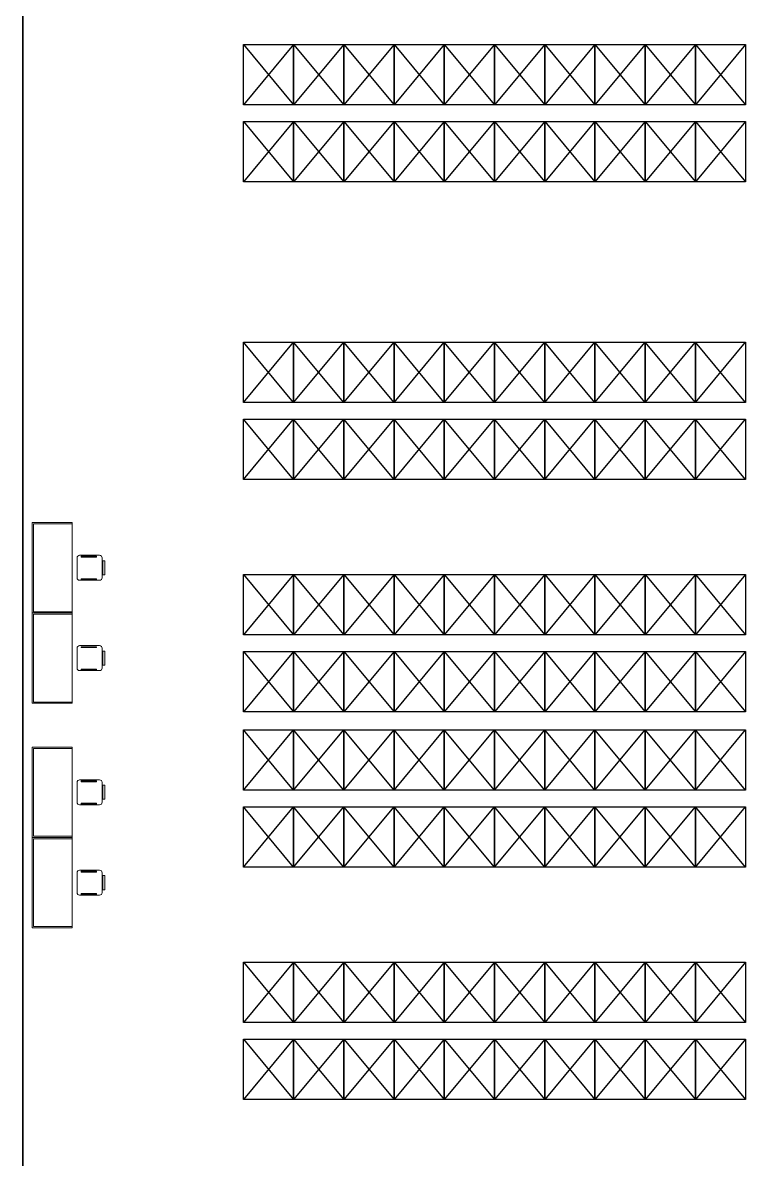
# Model space of a CAD drawing. Header units: millimetres. Extents: x 161 to 540, y 104 to 460.
# Drawn here: x 202.8 to 217.47, y 371.38 to 394.02 of the extents above; entities that cross this region are included whole.
import ezdxf

# ---------------------------------------------------------------- set-up
doc = ezdxf.new("R2010")
doc.units = ezdxf.units.MM
doc.layers.add('000 ALE MOBILIARIO', color=8, linetype='Continuous', lineweight=0, true_color=0x808080)
doc.layers.add('Armado HU', color=7, linetype='Continuous', lineweight=0)

# ---------------------------------------------------------------- blocks, each defined once
blk = doc.blocks.new('MESA DE TRABAJO')
for points in [[(1.8, 0.8), (0, 0.8), (0, 0), (1.8, 0), (1.8, 0.8)], [(0, 0), (0.025, 0), (0.025, 0.775), (1.775, 0.775), (1.775, 0), (1.8, 0)]]:
    blk.add_lwpolyline(points)
blk = doc.blocks.new('IRI-OCASA-Layout R 9$1$OCA_SILLA-13')
for p, q in [((0.1049, 0.4983), (0.5023, 0.4983)), ((0.0549, 0.05), (0.0549, 0.4483)), ((0.5523, 0.4483), (0.5523, 0.05)), ((0.5023, 0), (0.1049, 0))]:
    blk.add_line(p, q)
for points in [[(0.1654, 0.4663), (0.1654, 0.4876), (0.4749, 0.4876), (0.4749, 0.4663)], [(0, 0.1087), (0, 0.3889), (0.0427, 0.3889), (0.0427, 0.1087)], [(0.1681, 0.0207), (0.1681, 0.0394), (0.4749, 0.0394), (0.4749, 0.0207)]]:
    blk.add_lwpolyline(points, close=True)
for centre, start, end in [((0.1049, 0.4483), 90, 180), ((0.5023, 0.4483), 0, 90), ((0.1049, 0.05), 180, 270), ((0.5023, 0.05), 270, 0)]:
    blk.add_arc(centre, 0.05, start, end)

msp = doc.modelspace()

# ---------------------------------------------------------------- linework, layer by layer
msp.add_line((202.799, 415.069), (202.799, 355.854))
msp.add_lwpolyline([(232.126, 355.854), (202.799, 355.854), (202.799, 415.069), (248.936, 415.069), (248.936, 355.854)])
at = {"layer": 'Armado HU', "color": 5, "linetype": 'Continuous', "lineweight": -3}
for p, q in [((208.195, 393.586), (207.194, 392.384)), ((207.194, 393.586), (208.195, 392.384)), ((209.195, 393.586), (208.195, 392.384)), ((208.195, 393.586), (209.195, 392.384)), ((210.196, 393.586), (209.195, 392.384)), ((209.195, 393.586), (210.196, 392.384)), ((211.196, 393.586), (210.196, 392.384)), ((210.196, 393.586), (211.196, 392.384)), ((212.197, 393.586), (211.196, 392.384)), ((211.196, 393.586), (212.197, 392.384)), ((213.197, 393.586), (212.197, 392.384)), ((212.197, 393.586), (213.197, 392.384)), ((214.198, 393.586), (213.197, 392.384)), ((213.197, 393.586), (214.198, 392.384)), ((215.198, 393.586), (214.198, 392.384)), ((214.198, 393.586), (215.198, 392.384)), ((216.199, 393.586), (215.198, 392.384)), ((215.198, 393.586), (216.199, 392.384)), ((217.199, 393.586), (216.199, 392.384)), ((216.199, 393.586), (217.199, 392.384)), ((207.194, 384.926), (208.195, 386.128)), ((208.195, 384.926), (207.194, 386.128)), ((208.195, 384.926), (209.195, 386.128)), ((209.195, 384.926), (208.195, 386.128)), ((209.195, 384.926), (210.196, 386.128)), ((210.196, 384.926), (209.195, 386.128)), ((210.196, 384.926), (211.196, 386.128)), ((211.196, 384.926), (210.196, 386.128)), ((211.196, 384.926), (212.197, 386.128)), ((212.197, 384.926), (211.196, 386.128)), ((212.197, 384.926), (213.197, 386.128)), ((213.197, 384.926), (212.197, 386.128)), ((213.197, 384.926), (214.198, 386.128)), ((214.198, 384.926), (213.197, 386.128)), ((214.198, 384.926), (215.198, 386.128)), ((215.198, 384.926), (214.198, 386.128)), ((215.198, 384.926), (216.199, 386.128)), ((216.199, 384.926), (215.198, 386.128)), ((216.199, 384.926), (217.199, 386.128)), ((217.199, 384.926), (216.199, 386.128)), ((208.195, 383.031), (207.194, 381.829)), ((207.194, 383.031), (208.195, 381.829)), ((209.195, 383.031), (208.195, 381.829)), ((208.195, 383.031), (209.195, 381.829)), ((210.196, 383.031), (209.195, 381.829)), ((209.195, 383.031), (210.196, 381.829)), ((211.196, 383.031), (210.196, 381.829)), ((210.196, 383.031), (211.196, 381.829)), ((212.197, 383.031), (211.196, 381.829)), ((211.196, 383.031), (212.197, 381.829)), ((213.197, 383.031), (212.197, 381.829)), ((212.197, 383.031), (213.197, 381.829)), ((214.198, 383.031), (213.197, 381.829)), ((213.197, 383.031), (214.198, 381.829)), ((215.198, 383.031), (214.198, 381.829)), ((214.198, 383.031), (215.198, 381.829)), ((216.199, 383.031), (215.198, 381.829)), ((215.198, 383.031), (216.199, 381.829)), ((217.199, 383.031), (216.199, 381.829)), ((216.199, 383.031), (217.199, 381.829)), ((207.194, 377.2), (208.195, 378.403)), ((208.195, 377.2), (207.194, 378.403)), ((208.195, 377.2), (209.195, 378.403)), ((209.195, 377.2), (208.195, 378.403)), ((209.195, 377.2), (210.196, 378.403)), ((210.196, 377.2), (209.195, 378.403)), ((210.196, 377.2), (211.196, 378.403)), ((211.196, 377.2), (210.196, 378.403)), ((211.196, 377.2), (212.197, 378.403)), ((212.197, 377.2), (211.196, 378.403)), ((212.197, 377.2), (213.197, 378.403)), ((213.197, 377.2), (212.197, 378.403)), ((213.197, 377.2), (214.198, 378.403)), ((214.198, 377.2), (213.197, 378.403)), ((214.198, 377.2), (215.198, 378.403)), ((215.198, 377.2), (214.198, 378.403)), ((215.198, 377.2), (216.199, 378.403)), ((216.199, 377.2), (215.198, 378.403)), ((216.199, 377.2), (217.199, 378.403)), ((217.199, 377.2), (216.199, 378.403)), ((208.195, 375.306), (207.194, 374.104)), ((207.194, 375.306), (208.195, 374.104)), ((209.195, 375.306), (208.195, 374.104)), ((208.195, 375.306), (209.195, 374.104)), ((210.196, 375.306), (209.195, 374.104)), ((209.195, 375.306), (210.196, 374.104)), ((211.196, 375.306), (210.196, 374.104)), ((210.196, 375.306), (211.196, 374.104)), ((212.197, 375.306), (211.196, 374.104)), ((211.196, 375.306), (212.197, 374.104)), ((213.197, 375.306), (212.197, 374.104)), ((212.197, 375.306), (213.197, 374.104)), ((214.198, 375.306), (213.197, 374.104)), ((213.197, 375.306), (214.198, 374.104)), ((215.198, 375.306), (214.198, 374.104)), ((214.198, 375.306), (215.198, 374.104)), ((216.199, 375.306), (215.198, 374.104)), ((215.198, 375.306), (216.199, 374.104)), ((217.199, 375.306), (216.199, 374.104)), ((216.199, 375.306), (217.199, 374.104))]:
    msp.add_line(p, q, dxfattribs=at)
at = {"layer": 'Armado HU', "color": 253, "linetype": 'Continuous', "lineweight": -3, "true_color": 0xa0a0a4}
for p, q in [((208.195, 392.054), (207.194, 390.852)), ((207.194, 392.054), (208.195, 390.852)), ((209.195, 392.054), (208.195, 390.852)), ((208.195, 392.054), (209.195, 390.852)), ((210.196, 392.054), (209.195, 390.852)), ((209.195, 392.054), (210.196, 390.852)), ((211.196, 392.054), (210.196, 390.852)), ((210.196, 392.054), (211.196, 390.852)), ((212.197, 392.054), (211.196, 390.852)), ((211.196, 392.054), (212.197, 390.852)), ((213.197, 392.054), (212.197, 390.852)), ((212.197, 392.054), (213.197, 390.852)), ((214.198, 392.054), (213.197, 390.852)), ((213.197, 392.054), (214.198, 390.852)), ((215.198, 392.054), (214.198, 390.852)), ((214.198, 392.054), (215.198, 390.852)), ((216.199, 392.054), (215.198, 390.852)), ((215.198, 392.054), (216.199, 390.852)), ((217.199, 392.054), (216.199, 390.852)), ((216.199, 392.054), (217.199, 390.852)), ((207.194, 386.457), (208.195, 387.66)), ((208.195, 386.457), (207.194, 387.66)), ((208.195, 386.457), (209.195, 387.66)), ((209.195, 386.457), (208.195, 387.66)), ((209.195, 386.457), (210.196, 387.66)), ((210.196, 386.457), (209.195, 387.66)), ((210.196, 386.457), (211.196, 387.66)), ((211.196, 386.457), (210.196, 387.66)), ((211.196, 386.457), (212.197, 387.66)), ((212.197, 386.457), (211.196, 387.66)), ((212.197, 386.457), (213.197, 387.66)), ((213.197, 386.457), (212.197, 387.66)), ((213.197, 386.457), (214.198, 387.66)), ((214.198, 386.457), (213.197, 387.66)), ((214.198, 386.457), (215.198, 387.66)), ((215.198, 386.457), (214.198, 387.66)), ((215.198, 386.457), (216.199, 387.66)), ((216.199, 386.457), (215.198, 387.66)), ((216.199, 386.457), (217.199, 387.66)), ((217.199, 386.457), (216.199, 387.66)), ((208.195, 381.499), (207.194, 380.297)), ((207.194, 381.499), (208.195, 380.297)), ((209.195, 381.499), (208.195, 380.297)), ((208.195, 381.499), (209.195, 380.297)), ((210.196, 381.499), (209.195, 380.297)), ((209.195, 381.499), (210.196, 380.297)), ((211.196, 381.499), (210.196, 380.297)), ((210.196, 381.499), (211.196, 380.297)), ((212.197, 381.499), (211.196, 380.297)), ((211.196, 381.499), (212.197, 380.297)), ((213.197, 381.499), (212.197, 380.297)), ((212.197, 381.499), (213.197, 380.297)), ((214.198, 381.499), (213.197, 380.297)), ((213.197, 381.499), (214.198, 380.297)), ((215.198, 381.499), (214.198, 380.297)), ((214.198, 381.499), (215.198, 380.297)), ((216.199, 381.499), (215.198, 380.297)), ((215.198, 381.499), (216.199, 380.297)), ((217.199, 381.499), (216.199, 380.297)), ((216.199, 381.499), (217.199, 380.297)), ((207.194, 378.732), (208.195, 379.935)), ((208.195, 378.732), (207.194, 379.935)), ((208.195, 378.732), (209.195, 379.935)), ((209.195, 378.732), (208.195, 379.935)), ((209.195, 378.732), (210.196, 379.935)), ((210.196, 378.732), (209.195, 379.935)), ((210.196, 378.732), (211.196, 379.935)), ((211.196, 378.732), (210.196, 379.935)), ((211.196, 378.732), (212.197, 379.935)), ((212.197, 378.732), (211.196, 379.935)), ((212.197, 378.732), (213.197, 379.935)), ((213.197, 378.732), (212.197, 379.935)), ((213.197, 378.732), (214.198, 379.935)), ((214.198, 378.732), (213.197, 379.935)), ((214.198, 378.732), (215.198, 379.935)), ((215.198, 378.732), (214.198, 379.935)), ((215.198, 378.732), (216.199, 379.935)), ((216.199, 378.732), (215.198, 379.935)), ((216.199, 378.732), (217.199, 379.935)), ((217.199, 378.732), (216.199, 379.935)), ((208.195, 373.774), (207.194, 372.572)), ((207.194, 373.774), (208.195, 372.572)), ((209.195, 373.774), (208.195, 372.572)), ((208.195, 373.774), (209.195, 372.572)), ((210.196, 373.774), (209.195, 372.572)), ((209.195, 373.774), (210.196, 372.572)), ((211.196, 373.774), (210.196, 372.572)), ((210.196, 373.774), (211.196, 372.572)), ((212.197, 373.774), (211.196, 372.572)), ((211.196, 373.774), (212.197, 372.572)), ((213.197, 373.774), (212.197, 372.572)), ((212.197, 373.774), (213.197, 372.572)), ((214.198, 373.774), (213.197, 372.572)), ((213.197, 373.774), (214.198, 372.572)), ((215.198, 373.774), (214.198, 372.572)), ((214.198, 373.774), (215.198, 372.572)), ((216.199, 373.774), (215.198, 372.572)), ((215.198, 373.774), (216.199, 372.572)), ((217.199, 373.774), (216.199, 372.572)), ((216.199, 373.774), (217.199, 372.572))]:
    msp.add_line(p, q, dxfattribs=at)
at = {"layer": 'Armado HU', "color": 5, "linetype": 'Continuous', "lineweight": -3}
for points in [[(207.194, 393.586), (208.195, 393.586), (208.195, 392.384), (207.194, 392.384)], [(208.195, 393.586), (209.195, 393.586), (209.195, 392.384), (208.195, 392.384)], [(209.195, 393.586), (210.196, 393.586), (210.196, 392.384), (209.195, 392.384)], [(210.196, 393.586), (211.196, 393.586), (211.196, 392.384), (210.196, 392.384)], [(211.196, 393.586), (212.197, 393.586), (212.197, 392.384), (211.196, 392.384)], [(212.197, 393.586), (213.197, 393.586), (213.197, 392.384), (212.197, 392.384)], [(213.197, 393.586), (214.198, 393.586), (214.198, 392.384), (213.197, 392.384)], [(214.198, 393.586), (215.198, 393.586), (215.198, 392.384), (214.198, 392.384)], [(215.198, 393.586), (216.199, 393.586), (216.199, 392.384), (215.198, 392.384)], [(216.199, 393.586), (217.199, 393.586), (217.199, 392.384), (216.199, 392.384)], [(208.195, 384.926), (207.194, 384.926), (207.194, 386.128), (208.195, 386.128)], [(209.195, 384.926), (208.195, 384.926), (208.195, 386.128), (209.195, 386.128)], [(210.196, 384.926), (209.195, 384.926), (209.195, 386.128), (210.196, 386.128)], [(211.196, 384.926), (210.196, 384.926), (210.196, 386.128), (211.196, 386.128)], [(212.197, 384.926), (211.196, 384.926), (211.196, 386.128), (212.197, 386.128)], [(213.197, 384.926), (212.197, 384.926), (212.197, 386.128), (213.197, 386.128)], [(214.198, 384.926), (213.197, 384.926), (213.197, 386.128), (214.198, 386.128)], [(215.198, 384.926), (214.198, 384.926), (214.198, 386.128), (215.198, 386.128)], [(216.199, 384.926), (215.198, 384.926), (215.198, 386.128), (216.199, 386.128)], [(217.199, 384.926), (216.199, 384.926), (216.199, 386.128), (217.199, 386.128)], [(207.194, 383.031), (208.195, 383.031), (208.195, 381.829), (207.194, 381.829)], [(208.195, 383.031), (209.195, 383.031), (209.195, 381.829), (208.195, 381.829)], [(209.195, 383.031), (210.196, 383.031), (210.196, 381.829), (209.195, 381.829)], [(210.196, 383.031), (211.196, 383.031), (211.196, 381.829), (210.196, 381.829)], [(211.196, 383.031), (212.197, 383.031), (212.197, 381.829), (211.196, 381.829)], [(212.197, 383.031), (213.197, 383.031), (213.197, 381.829), (212.197, 381.829)], [(213.197, 383.031), (214.198, 383.031), (214.198, 381.829), (213.197, 381.829)], [(214.198, 383.031), (215.198, 383.031), (215.198, 381.829), (214.198, 381.829)], [(215.198, 383.031), (216.199, 383.031), (216.199, 381.829), (215.198, 381.829)], [(216.199, 383.031), (217.199, 383.031), (217.199, 381.829), (216.199, 381.829)], [(208.195, 377.2), (207.194, 377.2), (207.194, 378.403), (208.195, 378.403)], [(209.195, 377.2), (208.195, 377.2), (208.195, 378.403), (209.195, 378.403)], [(210.196, 377.2), (209.195, 377.2), (209.195, 378.403), (210.196, 378.403)], [(211.196, 377.2), (210.196, 377.2), (210.196, 378.403), (211.196, 378.403)], [(212.197, 377.2), (211.196, 377.2), (211.196, 378.403), (212.197, 378.403)], [(213.197, 377.2), (212.197, 377.2), (212.197, 378.403), (213.197, 378.403)], [(214.198, 377.2), (213.197, 377.2), (213.197, 378.403), (214.198, 378.403)], [(215.198, 377.2), (214.198, 377.2), (214.198, 378.403), (215.198, 378.403)], [(216.199, 377.2), (215.198, 377.2), (215.198, 378.403), (216.199, 378.403)], [(217.199, 377.2), (216.199, 377.2), (216.199, 378.403), (217.199, 378.403)], [(207.194, 375.306), (208.195, 375.306), (208.195, 374.104), (207.194, 374.104)], [(208.195, 375.306), (209.195, 375.306), (209.195, 374.104), (208.195, 374.104)], [(209.195, 375.306), (210.196, 375.306), (210.196, 374.104), (209.195, 374.104)], [(210.196, 375.306), (211.196, 375.306), (211.196, 374.104), (210.196, 374.104)], [(211.196, 375.306), (212.197, 375.306), (212.197, 374.104), (211.196, 374.104)], [(212.197, 375.306), (213.197, 375.306), (213.197, 374.104), (212.197, 374.104)], [(213.197, 375.306), (214.198, 375.306), (214.198, 374.104), (213.197, 374.104)], [(214.198, 375.306), (215.198, 375.306), (215.198, 374.104), (214.198, 374.104)], [(215.198, 375.306), (216.199, 375.306), (216.199, 374.104), (215.198, 374.104)], [(216.199, 375.306), (217.199, 375.306), (217.199, 374.104), (216.199, 374.104)]]:
    msp.add_lwpolyline(points, close=True, dxfattribs=at)
at = {"layer": 'Armado HU', "color": 253, "linetype": 'Continuous', "lineweight": -3, "true_color": 0xa0a0a4}
for points in [[(207.194, 392.054), (208.195, 392.054), (208.195, 390.852), (207.194, 390.852)], [(208.195, 392.054), (209.195, 392.054), (209.195, 390.852), (208.195, 390.852)], [(209.195, 392.054), (210.196, 392.054), (210.196, 390.852), (209.195, 390.852)], [(210.196, 392.054), (211.196, 392.054), (211.196, 390.852), (210.196, 390.852)], [(211.196, 392.054), (212.197, 392.054), (212.197, 390.852), (211.196, 390.852)], [(212.197, 392.054), (213.197, 392.054), (213.197, 390.852), (212.197, 390.852)], [(213.197, 392.054), (214.198, 392.054), (214.198, 390.852), (213.197, 390.852)], [(214.198, 392.054), (215.198, 392.054), (215.198, 390.852), (214.198, 390.852)], [(215.198, 392.054), (216.199, 392.054), (216.199, 390.852), (215.198, 390.852)], [(216.199, 392.054), (217.199, 392.054), (217.199, 390.852), (216.199, 390.852)], [(208.195, 386.457), (207.194, 386.457), (207.194, 387.66), (208.195, 387.66)], [(209.195, 386.457), (208.195, 386.457), (208.195, 387.66), (209.195, 387.66)], [(210.196, 386.457), (209.195, 386.457), (209.195, 387.66), (210.196, 387.66)], [(211.196, 386.457), (210.196, 386.457), (210.196, 387.66), (211.196, 387.66)], [(212.197, 386.457), (211.196, 386.457), (211.196, 387.66), (212.197, 387.66)], [(213.197, 386.457), (212.197, 386.457), (212.197, 387.66), (213.197, 387.66)], [(214.198, 386.457), (213.197, 386.457), (213.197, 387.66), (214.198, 387.66)], [(215.198, 386.457), (214.198, 386.457), (214.198, 387.66), (215.198, 387.66)], [(216.199, 386.457), (215.198, 386.457), (215.198, 387.66), (216.199, 387.66)], [(217.199, 386.457), (216.199, 386.457), (216.199, 387.66), (217.199, 387.66)], [(207.194, 381.499), (208.195, 381.499), (208.195, 380.297), (207.194, 380.297)], [(208.195, 381.499), (209.195, 381.499), (209.195, 380.297), (208.195, 380.297)], [(209.195, 381.499), (210.196, 381.499), (210.196, 380.297), (209.195, 380.297)], [(210.196, 381.499), (211.196, 381.499), (211.196, 380.297), (210.196, 380.297)], [(211.196, 381.499), (212.197, 381.499), (212.197, 380.297), (211.196, 380.297)], [(212.197, 381.499), (213.197, 381.499), (213.197, 380.297), (212.197, 380.297)], [(213.197, 381.499), (214.198, 381.499), (214.198, 380.297), (213.197, 380.297)], [(214.198, 381.499), (215.198, 381.499), (215.198, 380.297), (214.198, 380.297)], [(215.198, 381.499), (216.199, 381.499), (216.199, 380.297), (215.198, 380.297)], [(216.199, 381.499), (217.199, 381.499), (217.199, 380.297), (216.199, 380.297)], [(208.195, 378.732), (207.194, 378.732), (207.194, 379.935), (208.195, 379.935)], [(209.195, 378.732), (208.195, 378.732), (208.195, 379.935), (209.195, 379.935)], [(210.196, 378.732), (209.195, 378.732), (209.195, 379.935), (210.196, 379.935)], [(211.196, 378.732), (210.196, 378.732), (210.196, 379.935), (211.196, 379.935)], [(212.197, 378.732), (211.196, 378.732), (211.196, 379.935), (212.197, 379.935)], [(213.197, 378.732), (212.197, 378.732), (212.197, 379.935), (213.197, 379.935)], [(214.198, 378.732), (213.197, 378.732), (213.197, 379.935), (214.198, 379.935)], [(215.198, 378.732), (214.198, 378.732), (214.198, 379.935), (215.198, 379.935)], [(216.199, 378.732), (215.198, 378.732), (215.198, 379.935), (216.199, 379.935)], [(217.199, 378.732), (216.199, 378.732), (216.199, 379.935), (217.199, 379.935)], [(207.194, 373.774), (208.195, 373.774), (208.195, 372.572), (207.194, 372.572)], [(208.195, 373.774), (209.195, 373.774), (209.195, 372.572), (208.195, 372.572)], [(209.195, 373.774), (210.196, 373.774), (210.196, 372.572), (209.195, 372.572)], [(210.196, 373.774), (211.196, 373.774), (211.196, 372.572), (210.196, 372.572)], [(211.196, 373.774), (212.197, 373.774), (212.197, 372.572), (211.196, 372.572)], [(212.197, 373.774), (213.197, 373.774), (213.197, 372.572), (212.197, 372.572)], [(213.197, 373.774), (214.198, 373.774), (214.198, 372.572), (213.197, 372.572)], [(214.198, 373.774), (215.198, 373.774), (215.198, 372.572), (214.198, 372.572)], [(215.198, 373.774), (216.199, 373.774), (216.199, 372.572), (215.198, 372.572)], [(216.199, 373.774), (217.199, 373.774), (217.199, 372.572), (216.199, 372.572)]]:
    msp.add_lwpolyline(points, close=True, dxfattribs=at)

# ---------------------------------------------------------------- block references
at = {"layer": '000 ALE MOBILIARIO'}
for name, p, rotation in [('MESA DE TRABAJO', (203.786, 382.265), 90), ('IRI-OCASA-Layout R 9$1$OCA_SILLA-13', (204.435, 383.414), 180), ('MESA DE TRABAJO', (203.786, 380.465), 90), ('IRI-OCASA-Layout R 9$1$OCA_SILLA-13', (204.435, 381.614), 180), ('MESA DE TRABAJO', (203.786, 377.792), 90), ('IRI-OCASA-Layout R 9$1$OCA_SILLA-13', (204.435, 378.941), 180), ('MESA DE TRABAJO', (203.786, 375.992), 90), ('IRI-OCASA-Layout R 9$1$OCA_SILLA-13', (204.435, 377.141), 180)]:
    msp.add_blockref(name, p, dxfattribs=dict(at, rotation=rotation))

doc.saveas('drawing.dxf')
